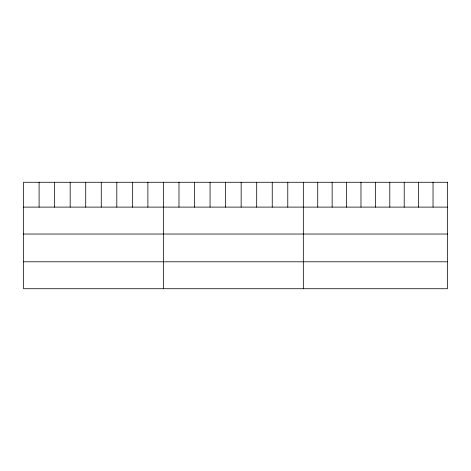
<?xml version="1.0" encoding="UTF-8"?>
<svg xmlns="http://www.w3.org/2000/svg" width="471" height="471" viewBox="0 0 471 471"><rect width="100%" height="100%" fill="white"/><g stroke="black" fill="none" stroke-linecap="round" stroke-linejoin="round"><path stroke-width="0.71" d="M23.55 207.11L447.45 207.11M23.55 234.04L447.45 234.04M23.55 261.794L447.45 261.794M433.037 182.271L433.037 207.11M418.625 182.271L418.625 207.11M404.212 182.271L404.212 207.11M389.8 182.271L389.8 207.11M375.387 182.271L375.387 207.11M360.974 182.271L360.974 207.11M346.562 182.271L346.562 207.11M332.149 182.271L332.149 207.11M317.737 182.271L317.737 207.11M303.324 182.271L303.324 288.729M287.781 182.271L287.781 207.11M272.238 182.271L272.238 207.11M256.695 182.271L256.695 207.11M241.152 182.271L241.152 207.11M225.609 182.271L225.609 207.11M210.066 182.271L210.066 207.11M194.523 182.271L194.523 207.11M178.98 182.271L178.98 207.11M163.437 182.271L163.437 288.729M147.894 182.271L147.894 207.11M132.351 182.271L132.351 207.11M116.808 182.271L116.808 207.11M101.265 182.271L101.265 207.11M85.722 182.271L85.722 207.11M70.179 182.271L70.179 207.11M54.636 182.271L54.636 207.11M39.093 182.271L39.093 207.11M447.45 182.271L23.55 182.271L23.55 288.729L447.45 288.729L447.45 182.271"/></g></svg>
